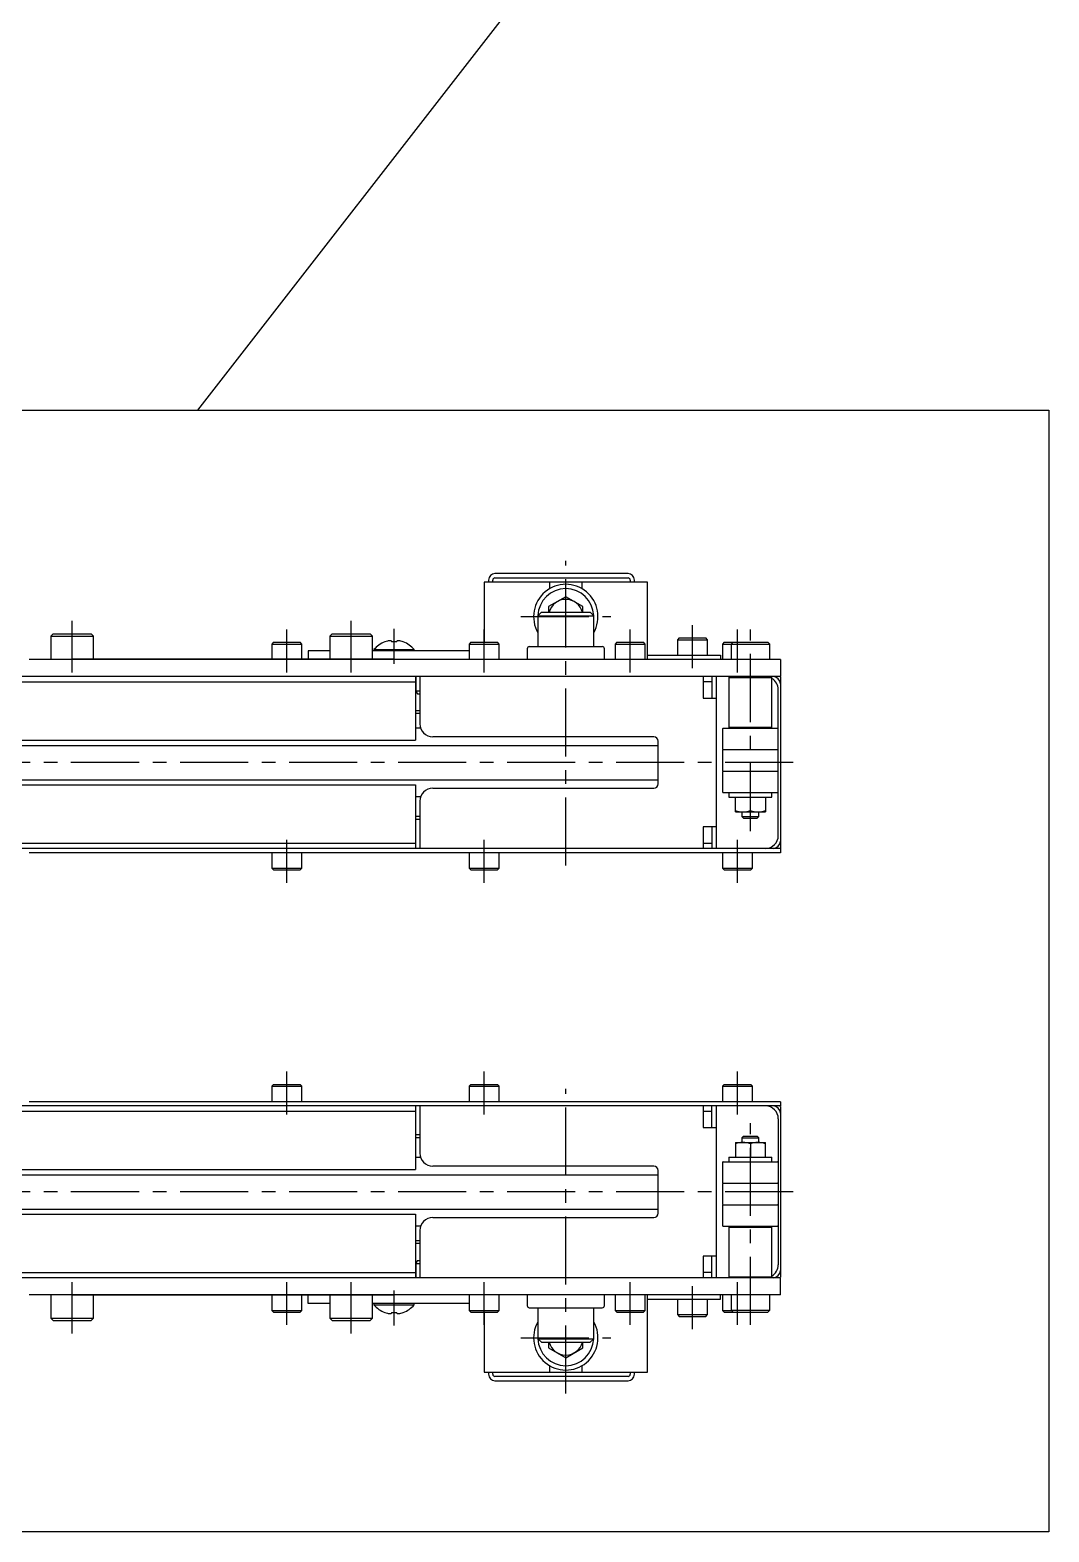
# Model space of a CAD drawing. Extents: x -3 to 4647, y -8 to 2018.
# Drawn here: x 3786.5 to 4023.9, y 664.2 to 1014 of the extents above; entities that cross this region are included whole.
import ezdxf

# ---------------------------------------------------------------- set-up
doc = ezdxf.new("R2010")
doc.units = 0
doc.header["$LTSCALE"] = 0.5
doc.linetypes.add('CENTER', pattern=[50.8, 31.75, -6.35, 6.35, -6.35])
for name, color, linetype in [('MSM_CENTER', 1, 'CENTER'), ('MSM_CONTINUOUS', 7, 'CONTINUOUS'), ('MSM_NARROW', 5, 'CONTINUOUS')]:
    doc.layers.add(name, color=color, linetype=linetype)

msp = doc.modelspace()

# ---------------------------------------------------------------- linework, layer by layer
at = {"layer": 'MSM_CENTER'}
for p, q in [((3911.35, 819.4), (3911.35, 890.4)), ((3796.35, 864.4), (3796.35, 876.4)), ((3861.35, 864.4), (3861.35, 876.4)), ((3900.85, 877.4), (3921.85, 877.4)), ((3940.85, 865.4), (3940.85, 875.4)), ((3846.35, 864.4), (3846.35, 874.4)), ((3871.35, 866.4), (3871.35, 874.51)), ((3892.35, 864.4), (3892.35, 874.4)), ((3926.35, 864.4), (3926.35, 874.4)), ((3951.35, 864.4), (3951.35, 874.4)), ((3954.35, 827.4), (3954.35, 874.4)), ((3964.35, 843.4), (848.35, 843.4)), ((3846.35, 815.4), (3846.35, 825.4)), ((3892.35, 815.4), (3892.35, 825.4)), ((3951.35, 815.4), (3951.35, 825.4)), ((3846.35, 761.4), (3846.35, 771.4)), ((3892.35, 761.4), (3892.35, 771.4)), ((3951.35, 761.4), (3951.35, 771.4)), ((3911.35, 696.4), (3911.35, 767.4)), ((3954.35, 712.4), (3954.35, 759.4)), ((3964.35, 743.4), (848.35, 743.4)), ((3796.35, 710.4), (3796.35, 722.4)), ((3846.35, 712.4), (3846.35, 722.4)), ((3861.35, 710.4), (3861.35, 722.4)), ((3892.35, 712.4), (3892.35, 722.4)), ((3926.35, 712.4), (3926.35, 722.4)), ((3940.85, 711.4), (3940.85, 721.4)), ((3951.35, 712.4), (3951.35, 722.4)), ((3871.35, 712.29), (3871.35, 720.4)), ((3900.85, 709.4), (3921.85, 709.4))]:
    msp.add_line(p, q, dxfattribs=at)
at = {"layer": 'MSM_CONTINUOUS'}
for p, q in [((3892.35, 885.4), (3892.35, 871.4)), ((3930.35, 885.4), (3892.35, 885.4)), ((3893.35, 885.9), (3893.35, 885.4)), ((3894.35, 885.4), (3894.35, 885.9)), ((3925.85, 887.4), (3894.85, 887.4)), ((3894.85, 886.4), (3925.85, 886.4)), ((3907.6, 883.9), (3907.6, 885.4)), ((3915.1, 885.4), (3915.1, 883.9)), ((3926.35, 885.9), (3926.35, 885.4)), ((3927.35, 885.4), (3927.35, 885.9)), ((3930.35, 867.4), (3930.35, 885.4)), ((3911.35, 882.02), (3907.35, 879.71)), ((3915.35, 879.71), (3911.35, 882.02)), ((3905.65, 878.4), (3904.85, 877.6)), ((3905.65, 878.4), (3917.05, 878.4)), ((3907.35, 879.71), (3907.35, 878.4)), ((3915.35, 878.4), (3915.35, 879.71)), ((3917.85, 877.6), (3917.05, 878.4)), ((3904.85, 877.6), (3904.85, 870.4)), ((3904.85, 877.6), (3917.85, 877.6)), ((3917.85, 870.4), (3917.85, 877.6)), ((3791.95, 873.4), (3791.35, 872.8)), ((3791.35, 872.8), (3801.35, 872.8)), ((3791.35, 872.8), (3791.35, 867.4)), ((3791.95, 873.4), (3800.75, 873.4)), ((3801.35, 872.8), (3800.75, 873.4)), ((3801.35, 867.5), (3801.35, 872.8)), ((3843.25, 871.4), (3842.85, 871)), ((3843.25, 871.4), (3849.45, 871.4)), ((3849.85, 871), (3849.45, 871.4)), ((3856.95, 873.4), (3856.35, 872.8)), ((3856.35, 872.8), (3866.35, 872.8)), ((3856.35, 872.8), (3856.35, 867.5)), ((3856.95, 873.4), (3865.75, 873.4)), ((3866.35, 872.8), (3865.75, 873.4)), ((3866.35, 867.5), (3866.35, 872.8)), ((3869.2, 871.51), (3869.2, 871.48)), ((3870.72, 871.66), (3870.72, 871.48)), ((3871.97, 871.48), (3871.97, 871.66)), ((3873.5, 871.48), (3873.5, 871.51)), ((3889.25, 871.4), (3888.85, 871)), ((3889.25, 871.4), (3895.45, 871.4)), ((3895.85, 871), (3895.45, 871.4)), ((3923.25, 871.4), (3922.85, 871)), ((3923.25, 871.4), (3929.45, 871.4)), ((3929.85, 871), (3929.45, 871.4)), ((3937.75, 872.4), (3937.35, 872)), ((3937.35, 872), (3937.35, 868.4)), ((3937.35, 872), (3944.35, 872)), ((3937.75, 872.4), (3943.95, 872.4)), ((3944.35, 872), (3943.95, 872.4)), ((3944.35, 868.4), (3944.35, 872)), ((3948.25, 871.4), (3947.85, 871)), ((3948.25, 871.4), (3958.42, 871.4)), ((3950.28, 871.4), (3949.85, 870.97)), ((3958.85, 870.97), (3958.42, 871.4)), ((3842.85, 871), (3842.85, 867.5)), ((3842.85, 871), (3849.85, 871)), ((3849.85, 867.5), (3849.85, 871)), ((3856.35, 869.4), (3851.35, 869.4)), ((3851.35, 869.4), (3851.35, 867.5)), ((3888.85, 869.4), (3866.35, 869.4)), ((3866.65, 869.69), (3876.05, 869.69)), ((3866.65, 869.69), (3866.65, 869.4)), ((3876.05, 869.4), (3876.05, 869.69)), ((3888.85, 871), (3888.85, 867.4)), ((3888.85, 871), (3895.85, 871)), ((3895.85, 867.4), (3895.85, 871)), ((3902.35, 869.9), (3902.35, 867.4)), ((3902.85, 870.4), (3919.85, 870.4)), ((3920.35, 867.4), (3920.35, 869.9)), ((3922.85, 871), (3922.85, 867.4)), ((3922.85, 871), (3929.85, 871)), ((3929.85, 867.4), (3929.85, 871)), ((3930.35, 868.4), (3947.35, 868.4)), ((3947.35, 868.4), (3947.35, 867.4)), ((3947.85, 871), (3949.88, 871)), ((3947.85, 871), (3947.85, 867.4)), ((3949.85, 870.97), (3958.85, 870.97)), ((3949.85, 870.97), (3949.85, 867.4)), ((3958.85, 867.4), (3958.85, 870.97)), ((3961.35, 867.4), (3786.35, 867.4)), ((3871.35, 867.5), (3796.35, 867.5)), ((3796.35, 867.5), (3796.35, 867.4)), ((3871.35, 867.5), (3871.35, 867.4)), ((3961.35, 867.4), (3961.35, 863.4)), ((3961.35, 863.4), (851.35, 863.4)), ((936.35, 862.2), (3876.35, 862.2)), ((3876.35, 863.4), (3876.35, 848.6)), ((3876.4, 863.4), (3876.4, 860.09)), ((3877.35, 863.4), (3877.35, 852.4)), ((3943.35, 863.4), (3943.35, 858.4)), ((3945.35, 862.2), (3943.35, 862.2)), ((3945.35, 863.4), (3945.35, 858.4)), ((3946.35, 863.4), (3946.35, 823.4)), ((3949.55, 863.4), (3949.35, 863.2)), ((3949.35, 863.2), (3959.35, 863.2)), ((3949.35, 863.2), (3949.35, 851.6)), ((3959.35, 863.2), (3959.15, 863.4)), ((3959.35, 851.6), (3959.35, 863.2)), ((3960.15, 863.4), (3960.15, 863.33)), ((3961.25, 863.4), (3961.25, 863.3)), ((3961.35, 863.3), (3961.25, 863.3)), ((3961.35, 863.3), (3961.35, 822.4)), ((3876.4, 860.09), (3876.8, 859.4)), ((3876.4, 860.09), (3877.35, 860.09)), ((3876.8, 859.4), (3877.35, 859.4)), ((3943.35, 858.4), (3946.35, 858.4)), ((3960.85, 826.4), (3960.85, 860.4)), ((3877.35, 855.45), (3876.35, 855.45)), ((3877.35, 854.8), (3876.35, 854.8)), ((3877.52, 851.4), (3876.35, 851.4)), ((3947.85, 851.25), (3947.85, 846.55)), ((3948, 851.4), (3960.7, 851.4)), ((3949.35, 851.6), (3959.35, 851.6)), ((3949.35, 851.6), (3949.55, 851.4)), ((3959.15, 851.4), (3959.35, 851.6)), ((936.35, 848.6), (3876.35, 848.6)), ((984.65, 847.4), (3932.85, 847.4)), ((3931.85, 849.4), (3880.35, 849.4)), ((3932.85, 838.4), (3932.85, 848.4)), ((3947.85, 846.25), (3947.85, 841.55)), ((3948, 846.4), (3960.7, 846.4)), ((3947.85, 841.25), (3947.85, 836.55)), ((3948, 841.4), (3960.7, 841.4)), ((936.35, 838.2), (3876.35, 838.2)), ((984.65, 839.4), (3932.85, 839.4)), ((3876.35, 838.2), (3876.35, 823.4)), ((3880.35, 837.4), (3931.85, 837.4)), ((3948, 836.4), (3960.7, 836.4)), ((3949.35, 836.4), (3949.35, 835.3)), ((3959.35, 835.3), (3959.35, 836.4)), ((3877.52, 835.4), (3876.35, 835.4)), ((3877.35, 834.4), (3877.35, 823.4)), ((3949.35, 835.3), (3959.35, 835.3)), ((3950.85, 831.9), (3950.85, 835.3)), ((3954.35, 832.21), (3954.35, 835.3)), ((3957.85, 835.3), (3957.85, 831.9)), ((3877.35, 830.8), (3876.35, 830.8)), ((3877.35, 830.15), (3876.35, 830.15)), ((3950.85, 831.9), (3957.85, 831.9)), ((3952.35, 831.9), (3952.35, 830.83)), ((3952.35, 830.83), (3956.35, 830.83)), ((3952.35, 830.83), (3952.78, 830.4)), ((3952.78, 830.4), (3955.92, 830.4)), ((3955.92, 830.4), (3956.35, 830.83)), ((3956.35, 830.83), (3956.35, 831.9)), ((3943.35, 828.4), (3943.35, 823.4)), ((3946.35, 828.4), (3943.35, 828.4)), ((3945.35, 828.4), (3945.35, 823.4)), ((3961.35, 823.4), (851.35, 823.4)), ((936.35, 824.6), (3876.35, 824.6)), ((3961.35, 822.4), (3786.35, 822.4)), ((3842.85, 822.4), (3842.85, 818.8)), ((3849.85, 818.8), (3849.85, 822.4)), ((3888.85, 822.4), (3888.85, 818.8)), ((3895.85, 818.8), (3895.85, 822.4)), ((3943.35, 824.6), (3945.35, 824.6)), ((3947.85, 822.4), (3947.85, 818.8)), ((3954.85, 818.8), (3954.85, 822.4)), ((3960.15, 823.48), (3960.15, 823.4)), ((3842.85, 818.8), (3843.25, 818.4)), ((3842.85, 818.8), (3849.85, 818.8)), ((3849.45, 818.4), (3849.85, 818.8)), ((3888.85, 818.8), (3889.25, 818.4)), ((3888.85, 818.8), (3895.85, 818.8)), ((3895.45, 818.4), (3895.85, 818.8)), ((3947.85, 818.8), (3954.85, 818.8)), ((3947.85, 818.8), (3948.25, 818.4)), ((3954.45, 818.4), (3954.85, 818.8)), ((3843.25, 818.4), (3849.45, 818.4)), ((3889.25, 818.4), (3895.45, 818.4)), ((3948.25, 818.4), (3954.45, 818.4)), ((3843.25, 768.4), (3842.85, 768)), ((3842.85, 768), (3849.85, 768)), ((3842.85, 768), (3842.85, 764.4)), ((3843.25, 768.4), (3849.45, 768.4)), ((3849.85, 768), (3849.45, 768.4)), ((3849.85, 764.4), (3849.85, 768)), ((3889.25, 768.4), (3888.85, 768)), ((3888.85, 768), (3888.85, 764.4)), ((3888.85, 768), (3895.85, 768)), ((3889.25, 768.4), (3895.45, 768.4)), ((3895.85, 768), (3895.45, 768.4)), ((3895.85, 764.4), (3895.85, 768)), ((3948.25, 768.4), (3947.85, 768)), ((3947.85, 768), (3954.85, 768)), ((3947.85, 768), (3947.85, 764.4)), ((3948.25, 768.4), (3954.45, 768.4)), ((3954.85, 768), (3954.45, 768.4)), ((3954.85, 764.4), (3954.85, 768)), ((3961.35, 763.4), (851.35, 763.4)), ((3961.35, 764.4), (3786.35, 764.4)), ((3876.35, 763.4), (3876.35, 748.6)), ((3877.35, 763.4), (3877.35, 752.4)), ((3943.35, 763.4), (3943.35, 758.4)), ((3945.35, 758.4), (3945.35, 763.4)), ((3946.35, 763.4), (3946.35, 723.4)), ((3960.15, 763.4), (3960.15, 763.33)), ((3961.25, 763.3), (3961.25, 763.4)), ((3961.25, 763.3), (3961.35, 763.3)), ((3961.35, 764.4), (3961.35, 763.4)), ((3961.35, 763.3), (3961.35, 723.5)), ((936.35, 762.2), (3876.35, 762.2)), ((3943.35, 762.2), (3945.35, 762.2)), ((3960.85, 760.4), (3960.85, 726.4)), ((3877.35, 756.65), (3876.35, 756.65)), ((3877.35, 756), (3876.35, 756)), ((3943.35, 758.4), (3946.35, 758.4)), ((3952.78, 756.4), (3952.35, 755.97)), ((3952.35, 755.97), (3952.35, 754.9)), ((3952.35, 755.97), (3956.35, 755.97)), ((3952.78, 756.4), (3955.92, 756.4)), ((3956.35, 755.97), (3955.92, 756.4)), ((3956.35, 754.9), (3956.35, 755.97)), ((3950.85, 754.9), (3957.85, 754.9)), ((3950.85, 754.9), (3950.85, 751.5)), ((3954.35, 754.59), (3954.35, 751.5)), ((3957.85, 751.5), (3957.85, 754.9)), ((3877.52, 751.4), (3876.35, 751.4)), ((3931.85, 749.4), (3880.35, 749.4)), ((3947.85, 750.25), (3947.85, 745.55)), ((3948, 750.4), (3960.7, 750.4)), ((3949.35, 751.5), (3959.35, 751.5)), ((3949.35, 751.5), (3949.35, 750.4)), ((3959.35, 750.4), (3959.35, 751.5)), ((936.35, 748.6), (3876.35, 748.6)), ((984.65, 747.4), (3932.85, 747.4)), ((3932.85, 738.4), (3932.85, 748.4)), ((3947.85, 745.25), (3947.85, 740.55)), ((3948, 745.4), (3960.7, 745.4)), ((936.35, 738.2), (3876.35, 738.2)), ((984.65, 739.4), (3932.85, 739.4)), ((3876.35, 738.2), (3876.35, 723.4)), ((3947.85, 740.25), (3947.85, 735.55)), ((3948, 740.4), (3960.7, 740.4)), ((3877.52, 735.4), (3876.35, 735.4)), ((3880.35, 737.4), (3931.85, 737.4)), ((3948, 735.4), (3960.7, 735.4)), ((3949.55, 735.4), (3949.35, 735.2)), ((3949.35, 735.2), (3959.35, 735.2)), ((3949.35, 735.2), (3949.35, 723.6)), ((3959.35, 735.2), (3959.15, 735.4)), ((3959.35, 723.6), (3959.35, 735.2)), ((3877.35, 732), (3876.35, 732)), ((3877.35, 731.35), (3876.35, 731.35)), ((3877.35, 734.4), (3877.35, 723.4)), ((3943.35, 728.4), (3943.35, 723.4)), ((3946.35, 728.4), (3943.35, 728.4)), ((3945.35, 723.4), (3945.35, 728.4)), ((936.35, 724.6), (3876.35, 724.6)), ((3876.8, 727.4), (3876.4, 726.71)), ((3876.4, 726.71), (3877.35, 726.71)), ((3876.4, 726.71), (3876.4, 723.4)), ((3876.8, 727.4), (3877.35, 727.4)), ((3945.35, 724.6), (3943.35, 724.6)), ((3961.35, 723.4), (851.35, 723.4)), ((3949.35, 723.6), (3949.55, 723.4)), ((3949.35, 723.6), (3959.35, 723.6)), ((3959.15, 723.4), (3959.35, 723.6)), ((3960.15, 723.48), (3960.15, 723.4)), ((3961.25, 723.4), (3961.25, 723.5)), ((3961.35, 723.5), (3961.25, 723.5)), ((3961.35, 719.4), (3961.35, 723.4)), ((3961.35, 719.4), (3786.35, 719.4)), ((3791.35, 719.4), (3791.35, 714)), ((3796.35, 719.3), (3796.35, 719.4)), ((3871.35, 719.3), (3796.35, 719.3)), ((3801.35, 714), (3801.35, 719.3)), ((3842.85, 719.3), (3842.85, 715.8)), ((3849.85, 715.8), (3849.85, 719.3)), ((3851.35, 717.4), (3851.35, 719.3)), ((3856.35, 717.4), (3851.35, 717.4)), ((3856.35, 719.3), (3856.35, 714)), ((3866.35, 714), (3866.35, 719.3)), ((3888.85, 717.4), (3866.35, 717.4)), ((3866.65, 717.4), (3866.65, 717.11)), ((3871.35, 719.3), (3871.35, 719.4)), ((3876.05, 717.11), (3876.05, 717.4)), ((3888.85, 719.4), (3888.85, 715.8)), ((3895.85, 715.8), (3895.85, 719.4)), ((3902.35, 719.4), (3902.35, 716.9)), ((3920.35, 716.9), (3920.35, 719.4)), ((3922.85, 719.4), (3922.85, 715.8)), ((3929.85, 715.8), (3929.85, 719.4)), ((3930.35, 701.4), (3930.35, 719.4)), ((3930.35, 718.4), (3947.35, 718.4)), ((3937.35, 718.4), (3937.35, 714.8)), ((3944.35, 714.8), (3944.35, 718.4)), ((3947.35, 718.4), (3947.35, 719.4)), ((3947.85, 719.4), (3947.85, 715.8)), ((3949.85, 719.4), (3949.85, 715.83)), ((3958.85, 715.83), (3958.85, 719.4)), ((3791.35, 714), (3801.35, 714)), ((3791.35, 714), (3791.95, 713.4)), ((3800.75, 713.4), (3801.35, 714)), ((3842.85, 715.8), (3843.25, 715.4)), ((3842.85, 715.8), (3849.85, 715.8)), ((3843.25, 715.4), (3849.45, 715.4)), ((3849.45, 715.4), (3849.85, 715.8)), ((3856.35, 714), (3856.95, 713.4)), ((3856.35, 714), (3866.35, 714)), ((3865.75, 713.4), (3866.35, 714)), ((3866.65, 717.11), (3876.05, 717.11)), ((3869.2, 715.29), (3869.2, 715.32)), ((3870.72, 715.32), (3870.72, 715.14)), ((3871.97, 715.14), (3871.97, 715.32)), ((3873.5, 715.32), (3873.5, 715.29)), ((3888.85, 715.8), (3889.25, 715.4)), ((3888.85, 715.8), (3895.85, 715.8)), ((3889.25, 715.4), (3895.45, 715.4)), ((3892.35, 715.4), (3892.35, 701.4)), ((3895.45, 715.4), (3895.85, 715.8)), ((3902.85, 716.4), (3919.85, 716.4)), ((3904.85, 716.4), (3904.85, 709.2)), ((3917.85, 709.2), (3917.85, 716.4)), ((3922.85, 715.8), (3929.85, 715.8)), ((3922.85, 715.8), (3923.25, 715.4)), ((3923.25, 715.4), (3929.45, 715.4)), ((3929.45, 715.4), (3929.85, 715.8)), ((3937.35, 714.8), (3944.35, 714.8)), ((3937.35, 714.8), (3937.75, 714.4)), ((3937.75, 714.4), (3943.95, 714.4)), ((3943.95, 714.4), (3944.35, 714.8)), ((3947.85, 715.8), (3948.25, 715.4)), ((3947.85, 715.8), (3949.88, 715.8)), ((3948.25, 715.4), (3958.42, 715.4)), ((3949.85, 715.83), (3958.85, 715.83)), ((3949.85, 715.83), (3950.28, 715.4)), ((3958.42, 715.4), (3958.85, 715.83)), ((3791.95, 713.4), (3800.75, 713.4)), ((3856.95, 713.4), (3865.75, 713.4)), ((3904.85, 709.2), (3917.85, 709.2)), ((3904.85, 709.2), (3905.65, 708.4)), ((3905.65, 708.4), (3917.05, 708.4)), ((3907.35, 708.4), (3907.35, 707.09)), ((3907.35, 707.09), (3911.35, 704.78)), ((3911.35, 704.78), (3915.35, 707.09)), ((3915.35, 707.09), (3915.35, 708.4)), ((3917.05, 708.4), (3917.85, 709.2)), ((3892.35, 701.4), (3930.35, 701.4)), ((3893.35, 701.4), (3893.35, 700.9)), ((3894.35, 700.9), (3894.35, 701.4)), ((3925.85, 700.4), (3894.85, 700.4)), ((3907.6, 701.4), (3907.6, 702.91)), ((3915.1, 702.91), (3915.1, 701.4)), ((3926.35, 701.4), (3926.35, 700.9)), ((3927.35, 700.9), (3927.35, 701.4)), ((3894.85, 699.4), (3925.85, 699.4))]:
    msp.add_line(p, q, dxfattribs=at)
for centre, radius, start, end in [((3894.85, 885.9), 1.5, 90, 180), ((3894.85, 885.9), 0.5, 90, 180), ((3925.85, 885.9), 1.5, 0, 90), ((3925.85, 885.9), 0.5, 0, 90), ((3911.35, 877.4), 7.5, 330.0736, 209.9264), ((3911.35, 877.4), 6.5, 1.7912, 178.2088), ((3911.35, 877.4), 4, 13.6512, 165.5225), ((3871.35, 865.8), 6.1, 110.6378, 140.3981), ((3871.35, 865.8), 6.07, 104.9464, 110.752), ((3870.37, 870), 1.76, 82.3537, 109.2966), ((3870.41, 871.33), 0.457, 46.4155, 65.0801), ((3871.35, 865.8), 5.71, 83.7144, 96.2856), ((3872.29, 871.33), 0.457, 114.9199, 133.5845), ((3872.33, 870), 1.76, 70.7034, 97.6463), ((3871.35, 865.8), 6.07, 69.248, 75.0536), ((3871.35, 865.8), 6.1, 39.6019, 69.3622), ((3902.85, 869.9), 0.5, 90, 180), ((3919.85, 869.9), 0.5, 0, 90), ((3957.85, 860.4), 3, 0, 60), ((3959.65, 861.7), 1.7, 0, 90), ((3880.35, 852.4), 3, 180, 270), ((3948, 851.25), 0.15, 90, 180), ((3960.7, 851.25), 0.15, 0, 90), ((3931.85, 848.4), 1, 0, 90), ((3948, 846.55), 0.15, 180, 270), ((3948, 846.25), 0.15, 90, 180), ((3960.7, 846.55), 0.15, 270, 0), ((3960.7, 846.25), 0.15, 0, 90), ((3948, 841.55), 0.15, 180, 270), ((3948, 841.25), 0.15, 90, 180), ((3960.7, 841.55), 0.15, 270, 0), ((3960.7, 841.25), 0.15, 0, 90), ((3880.35, 834.4), 3, 90, 180), ((3931.85, 838.4), 1, 270, 0), ((3948, 836.55), 0.15, 180, 270), ((3960.7, 836.55), 0.15, 270, 0), ((3952.6, 836.97), 5.07, 249.8205, 290.1795), ((3956.1, 836.95), 5.05, 249.7438, 290.2562), ((3957.85, 826.4), 3, 270, 0), ((3959.65, 825.1), 1.7, 270, 0), ((3957.85, 760.4), 3, 0, 90), ((3959.65, 761.7), 1.7, 0, 90), ((3880.35, 752.4), 3, 180, 270), ((3952.6, 749.85), 5.05, 69.7438, 110.2562), ((3956.1, 749.83), 5.07, 69.8205, 110.1795), ((3931.85, 748.4), 1, 0, 90), ((3948, 750.25), 0.15, 90, 180), ((3960.7, 750.25), 0.15, 0, 90), ((3948, 745.55), 0.15, 180, 270), ((3948, 745.25), 0.15, 90, 180), ((3960.7, 745.55), 0.15, 270, 0), ((3960.7, 745.25), 0.15, 0, 90), ((3931.85, 738.4), 1, 270, 0), ((3948, 740.55), 0.15, 180, 270), ((3948, 740.25), 0.15, 90, 180), ((3960.7, 740.55), 0.15, 270, 0), ((3960.7, 740.25), 0.15, 0, 90), ((3880.35, 734.4), 3, 90, 180), ((3948, 735.55), 0.15, 180, 270), ((3960.7, 735.55), 0.15, 270, 0), ((3957.85, 726.4), 3, 300, 0), ((3959.65, 725.1), 1.7, 270, 0), ((3871.35, 721), 6.1, 219.6019, 249.3622), ((3871.35, 721), 6.07, 249.248, 255.0536), ((3870.37, 716.8), 1.76, 250.7034, 277.6463), ((3870.41, 715.47), 0.457, 294.9199, 313.5845), ((3871.35, 721), 5.71, 263.7144, 276.2856), ((3872.29, 715.47), 0.457, 226.4155, 245.0801), ((3872.33, 716.8), 1.76, 262.3537, 289.2966), ((3871.35, 721), 6.07, 284.9464, 290.752), ((3871.35, 721), 6.1, 290.6378, 320.3981), ((3902.85, 716.9), 0.5, 180, 270), ((3919.85, 716.9), 0.5, 270, 0), ((3911.35, 709.4), 7.5, 150.0736, 29.493), ((3911.35, 709.4), 6.5, 181.7912, 358.2088), ((3911.35, 709.4), 4, 194.4775, 345.5225), ((3894.85, 700.9), 1.5, 180, 270), ((3894.85, 700.9), 0.5, 180, 270), ((3925.85, 700.9), 1.5, 270, 0), ((3925.85, 700.9), 0.5, 270, 0)]:
    msp.add_arc(centre, radius, start, end, dxfattribs=at)
at = {"layer": 'MSM_NARROW'}
for p, q in [((3825.66, 925.43), (3988.32, 1134.69)), ((3627.42, 925.43), (4023.91, 925.43)), ((4023.91, 925.43), (4023.91, 664.19)), ((4023.91, 664.19), (3627.42, 664.19))]:
    msp.add_line(p, q, dxfattribs=at)

doc.saveas('drawing.dxf')
